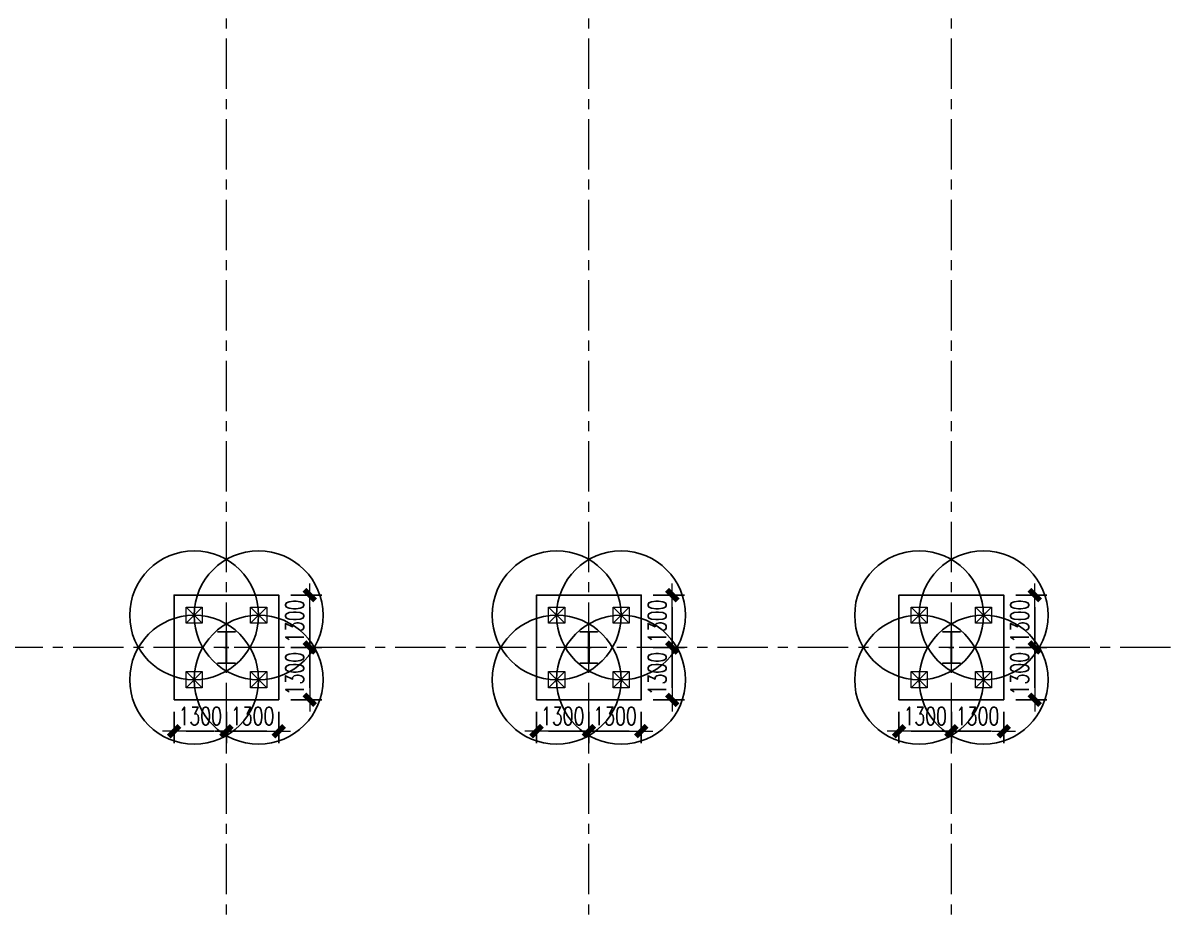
# Model space of a CAD drawing. Extents: x -1201378 to 2367219, y -619313 to 244905.
# Drawn here: x -124811 to -96376, y -243770 to -221788 of the extents above; entities that cross this region are included whole.
import ezdxf

# ---------------------------------------------------------------- set-up
doc = ezdxf.new("R2010")
doc.units = 0
doc.header["$LTSCALE"] = 1000
doc.linetypes.add('CENTER', pattern=[2, 1.25, -0.25, 0.25, -0.25])
doc.layers.get('0').update_dxf_attribs({"linetype": 'CONTINUOUS'})
doc.layers.get('Defpoints').update_dxf_attribs({"linetype": 'CONTINUOUS'})
for name, color, linetype in [('A-WINDOW', 140, 'CONTINUOUS'), ('S-DOTE1', 140, 'CENTER'), ('S-HATCH1-W', 252, 'CONTINUOUS')]:
    doc.layers.add(name, color=color, linetype=linetype)
for name, color, linetype, lineweight in [('S-axis', 111, 'CONTINUOUS', 0), ('S-col', 2, 'CONTINUOUS', 0), ('S-dim', 81, 'CONTINUOUS', 0), ('S-dote', 5, 'CENTER', 0), ('S-zhuang', 1, 'CONTINUOUS', 0)]:
    doc.layers.add(name, color=color, linetype=linetype, lineweight=lineweight)
doc.styles.add('SS1', font='tj-romans1.shx', dxfattribs={"width": 0.7, "bigfont": 'tj-hztxt1.shx'})
doc.dimstyles.new('S-150-ARCHI', dxfattribs={"dimscale": 150, "dimtxt": 3, "dimasz": 2, "dimexe": 2, "dimexo": 2, "dimgap": 1, "dimtad": 1, "dimdec": 0, "dimzin": 0, "dimdsep": 46, "dimtxsty": 'SS1', "dimblk1": 'TT', "dimblk2": 'TT', "dimsah": 1, "dimcen": 1, "dimclrd": 256, "dimclre": 256, "dimclrt": 256, "dimadec": 0, "dimazin": 0, "dimtfac": 1, "dimtdec": 0, "dimtix": 1, "dimtmove": 2, "dimatfit": 0, "dimldrblk": 'TT', "dimfxl": 2, "dimtolj": 1, "dimtzin": 0, "dimarcsym": 0})

# ---------------------------------------------------------------- blocks, each defined once
blk = doc.blocks.new('w42343243')
at = {"layer": 'S-col'}
blk.add_lwpolyline([(-165069, 621020), (-164639, 621020), (-164639, 621002), (-164848, 621002), (-164848, 620238), (-164639, 620238), (-164639, 620220), (-165069, 620220), (-165069, 620238), (-164860, 620238), (-164860, 621002), (-165069, 621002)], close=True, dxfattribs=at)
blk = doc.blocks.new('42343')
at = {"layer": 'A-WINDOW'}
for p in [(0, -53750), (9000, -53750), (18000, -53750)]:
    blk.add_blockref('w42343243', p, dxfattribs=at)
blk = doc.blocks.new('3#轴网')
at = {"layer": 'S-dote'}
for p, q in [((-119758.5, -363428.2), (-119758.5, -277944.2)), ((-110758.5, -363428.2), (-110758.5, -277944.2)), ((-101758.5, -363428.2), (-101758.5, -277944.2)), ((-78316.2, -337298.2), (-273210.6, -337298.2))]:
    blk.add_line(p, q, dxfattribs=at)
blk = doc.blocks.new('S-ZHUANG-400')
at = {"layer": 'S-zhuang'}
for p, q in [((200, -200), (-200, 200)), ((-200, -200), (200, 200))]:
    blk.add_line(p, q, dxfattribs=at)
blk.add_lwpolyline([(-200, 200), (200, 200), (200, -200), (-200, -200)], close=True, dxfattribs=at)
blk = doc.blocks.new('CT4')
at = {"layer": 'Defpoints'}
for centre in [(-100831, -168442), (-99231, -168442), (-100831, -170042), (-99231, -170042)]:
    blk.add_circle(centre, 1600, dxfattribs=at)
at = {"layer": 'S-DOTE1', "ltscale": 0.25}
for p, q in [((-100031, -169182), (-100031, -169302)), ((-99971, -169242), (-100091, -169242))]:
    blk.add_line(p, q, dxfattribs=at)
at = {"layer": 'S-HATCH1-W'}
blk.add_lwpolyline([(-101331, -170542), (-101331, -167942), (-98731, -167942), (-98731, -170542)], close=True, dxfattribs=at)
at = {"layer": 'S-zhuang', "rotation": 90.00000000000001}
for p in [(-100831, -168442), (-99231, -168442), (-100831, -170042), (-99231, -170042)]:
    blk.add_blockref('S-ZHUANG-400', p, dxfattribs=at)
blk = doc.blocks.new('TT')
blk.add_line((-0.969, 0), (0.969, 0))
at = {"const_width": 0.45}
blk.add_lwpolyline([(-0.442, -0.442), (0.442, 0.442)], dxfattribs=at)
blk = doc.blocks.new('*D1345')
at = {"layer": 'Defpoints', "color": 0, "transparency": 16777216}
for p in [(-121058, -238598), (-119758, -238598), (-119758, -239377)]:
    blk.add_point(p, dxfattribs=at)
at = {"layer": 'S-dim', "lineweight": -2, "transparency": 16777216}
for p, q in [((-121058, -238898), (-121058, -239677)), ((-119758, -238898), (-119758, -239677)), ((-120758, -239377), (-120058, -239377))]:
    blk.add_line(p, q, dxfattribs=at)
at = {"layer": 'S-dim', "lineweight": -2, "transparency": 16777216, "xscale": 300, "yscale": 300, "zscale": 300, "rotation": 180}
blk.add_blockref('TT', (-121058, -239377), dxfattribs=at)
at = {"layer": 'S-dim', "lineweight": -2, "transparency": 16777216, "xscale": 300, "yscale": 300, "zscale": 300}
blk.add_blockref('TT', (-119758, -239377), dxfattribs=at)
at = {"layer": 'S-dim', "transparency": 16777216, "insert": (-120408, -239002), "char_height": 450, "attachment_point": 5, "style": 'SS1'}
blk.add_mtext('\\A1;1300', dxfattribs=at)
blk = doc.blocks.new('*D1346')
at = {"layer": 'Defpoints', "color": 0, "transparency": 16777216}
for p in [(-119758, -238598), (-118458, -238598), (-118458, -239377)]:
    blk.add_point(p, dxfattribs=at)
at = {"layer": 'S-dim', "lineweight": -2, "transparency": 16777216}
for p, q in [((-119758, -238898), (-119758, -239677)), ((-118458, -238898), (-118458, -239677)), ((-119458, -239377), (-118758, -239377))]:
    blk.add_line(p, q, dxfattribs=at)
at = {"layer": 'S-dim', "lineweight": -2, "transparency": 16777216, "xscale": 300, "yscale": 300, "zscale": 300, "rotation": 180}
blk.add_blockref('TT', (-119758, -239377), dxfattribs=at)
at = {"layer": 'S-dim', "lineweight": -2, "transparency": 16777216, "xscale": 300, "yscale": 300, "zscale": 300}
blk.add_blockref('TT', (-118458, -239377), dxfattribs=at)
at = {"layer": 'S-dim', "transparency": 16777216, "insert": (-119108, -239002), "char_height": 450, "attachment_point": 5, "style": 'SS1'}
blk.add_mtext('\\A1;1300', dxfattribs=at)
blk = doc.blocks.new('*D1347')
at = {"layer": 'Defpoints', "color": 0, "transparency": 16777216}
for p in [(-118458, -237298), (-117687, -237298), (-118458, -238598)]:
    blk.add_point(p, dxfattribs=at)
at = {"layer": 'S-dim', "lineweight": -2, "transparency": 16777216}
for p, q in [((-118158, -237298), (-117387, -237298)), ((-117687, -238298), (-117687, -237598)), ((-118158, -238598), (-117387, -238598))]:
    blk.add_line(p, q, dxfattribs=at)
at = {"layer": 'S-dim', "lineweight": -2, "transparency": 16777216, "xscale": 300, "yscale": 300, "zscale": 300}
for p, rotation in [((-117687, -237298), 90), ((-117687, -238598), 270)]:
    blk.add_blockref('TT', p, dxfattribs=dict(at, rotation=rotation))
at = {"layer": 'S-dim', "transparency": 16777216, "insert": (-118062, -237948), "char_height": 450, "attachment_point": 5, "rotation": 90, "style": 'SS1'}
blk.add_mtext('\\A1;1300', dxfattribs=at)
blk = doc.blocks.new('*D1348')
at = {"layer": 'Defpoints', "color": 0, "transparency": 16777216}
for p in [(-118458, -235998), (-117687, -235998), (-118458, -237298)]:
    blk.add_point(p, dxfattribs=at)
at = {"layer": 'S-dim', "lineweight": -2, "transparency": 16777216}
for p, q in [((-118158, -235998), (-117387, -235998)), ((-117687, -236998), (-117687, -236298)), ((-118158, -237298), (-117387, -237298))]:
    blk.add_line(p, q, dxfattribs=at)
at = {"layer": 'S-dim', "lineweight": -2, "transparency": 16777216, "xscale": 300, "yscale": 300, "zscale": 300}
for p, rotation in [((-117687, -235998), 90), ((-117687, -237298), 270)]:
    blk.add_blockref('TT', p, dxfattribs=dict(at, rotation=rotation))
at = {"layer": 'S-dim', "transparency": 16777216, "insert": (-118062, -236648), "char_height": 450, "attachment_point": 5, "rotation": 90, "style": 'SS1'}
blk.add_mtext('\\A1;1300', dxfattribs=at)
blk = doc.blocks.new('*D1349')
at = {"layer": 'Defpoints', "color": 0, "transparency": 16777216}
for p in [(-112058, -238598), (-110758, -238598), (-110758, -239377)]:
    blk.add_point(p, dxfattribs=at)
at = {"layer": 'S-dim', "lineweight": -2, "transparency": 16777216}
for p, q in [((-112058, -238898), (-112058, -239677)), ((-110758, -238898), (-110758, -239677)), ((-111758, -239377), (-111058, -239377))]:
    blk.add_line(p, q, dxfattribs=at)
at = {"layer": 'S-dim', "lineweight": -2, "transparency": 16777216, "xscale": 300, "yscale": 300, "zscale": 300, "rotation": 180}
blk.add_blockref('TT', (-112058, -239377), dxfattribs=at)
at = {"layer": 'S-dim', "lineweight": -2, "transparency": 16777216, "xscale": 300, "yscale": 300, "zscale": 300}
blk.add_blockref('TT', (-110758, -239377), dxfattribs=at)
at = {"layer": 'S-dim', "transparency": 16777216, "insert": (-111408, -239002), "char_height": 450, "attachment_point": 5, "style": 'SS1'}
blk.add_mtext('\\A1;1300', dxfattribs=at)
blk = doc.blocks.new('*D1350')
at = {"layer": 'Defpoints', "color": 0, "transparency": 16777216}
for p in [(-110758, -238598), (-109458, -238598), (-109458, -239377)]:
    blk.add_point(p, dxfattribs=at)
at = {"layer": 'S-dim', "lineweight": -2, "transparency": 16777216}
for p, q in [((-110758, -238898), (-110758, -239677)), ((-109458, -238898), (-109458, -239677)), ((-110458, -239377), (-109758, -239377))]:
    blk.add_line(p, q, dxfattribs=at)
at = {"layer": 'S-dim', "lineweight": -2, "transparency": 16777216, "xscale": 300, "yscale": 300, "zscale": 300, "rotation": 180}
blk.add_blockref('TT', (-110758, -239377), dxfattribs=at)
at = {"layer": 'S-dim', "lineweight": -2, "transparency": 16777216, "xscale": 300, "yscale": 300, "zscale": 300}
blk.add_blockref('TT', (-109458, -239377), dxfattribs=at)
at = {"layer": 'S-dim', "transparency": 16777216, "insert": (-110108, -239002), "char_height": 450, "attachment_point": 5, "style": 'SS1'}
blk.add_mtext('\\A1;1300', dxfattribs=at)
blk = doc.blocks.new('*D1351')
at = {"layer": 'Defpoints', "color": 0, "transparency": 16777216}
for p in [(-109458, -237298), (-108687, -237298), (-109458, -238598)]:
    blk.add_point(p, dxfattribs=at)
at = {"layer": 'S-dim', "lineweight": -2, "transparency": 16777216}
for p, q in [((-109158, -237298), (-108387, -237298)), ((-108687, -238298), (-108687, -237598)), ((-109158, -238598), (-108387, -238598))]:
    blk.add_line(p, q, dxfattribs=at)
at = {"layer": 'S-dim', "lineweight": -2, "transparency": 16777216, "xscale": 300, "yscale": 300, "zscale": 300}
for p, rotation in [((-108687, -237298), 90), ((-108687, -238598), 270)]:
    blk.add_blockref('TT', p, dxfattribs=dict(at, rotation=rotation))
at = {"layer": 'S-dim', "transparency": 16777216, "insert": (-109062, -237948), "char_height": 450, "attachment_point": 5, "rotation": 90, "style": 'SS1'}
blk.add_mtext('\\A1;1300', dxfattribs=at)
blk = doc.blocks.new('*D1352')
at = {"layer": 'Defpoints', "color": 0, "transparency": 16777216}
for p in [(-109458, -235998), (-108687, -235998), (-109458, -237298)]:
    blk.add_point(p, dxfattribs=at)
at = {"layer": 'S-dim', "lineweight": -2, "transparency": 16777216}
for p, q in [((-109158, -235998), (-108387, -235998)), ((-108687, -236998), (-108687, -236298)), ((-109158, -237298), (-108387, -237298))]:
    blk.add_line(p, q, dxfattribs=at)
at = {"layer": 'S-dim', "lineweight": -2, "transparency": 16777216, "xscale": 300, "yscale": 300, "zscale": 300}
for p, rotation in [((-108687, -235998), 90), ((-108687, -237298), 270)]:
    blk.add_blockref('TT', p, dxfattribs=dict(at, rotation=rotation))
at = {"layer": 'S-dim', "transparency": 16777216, "insert": (-109062, -236648), "char_height": 450, "attachment_point": 5, "rotation": 90, "style": 'SS1'}
blk.add_mtext('\\A1;1300', dxfattribs=at)
blk = doc.blocks.new('*D1353')
at = {"layer": 'Defpoints', "color": 0, "transparency": 16777216}
for p in [(-103058, -238598), (-101758, -238598), (-101758, -239377)]:
    blk.add_point(p, dxfattribs=at)
at = {"layer": 'S-dim', "lineweight": -2, "transparency": 16777216}
for p, q in [((-103058, -238898), (-103058, -239677)), ((-101758, -238898), (-101758, -239677)), ((-102758, -239377), (-102058, -239377))]:
    blk.add_line(p, q, dxfattribs=at)
at = {"layer": 'S-dim', "lineweight": -2, "transparency": 16777216, "xscale": 300, "yscale": 300, "zscale": 300, "rotation": 180}
blk.add_blockref('TT', (-103058, -239377), dxfattribs=at)
at = {"layer": 'S-dim', "lineweight": -2, "transparency": 16777216, "xscale": 300, "yscale": 300, "zscale": 300}
blk.add_blockref('TT', (-101758, -239377), dxfattribs=at)
at = {"layer": 'S-dim', "transparency": 16777216, "insert": (-102408, -239002), "char_height": 450, "attachment_point": 5, "style": 'SS1'}
blk.add_mtext('\\A1;1300', dxfattribs=at)
blk = doc.blocks.new('*D1354')
at = {"layer": 'Defpoints', "color": 0, "transparency": 16777216}
for p in [(-101758, -238598), (-100458, -238598), (-100458, -239377)]:
    blk.add_point(p, dxfattribs=at)
at = {"layer": 'S-dim', "lineweight": -2, "transparency": 16777216}
for p, q in [((-101758, -238898), (-101758, -239677)), ((-100458, -238898), (-100458, -239677)), ((-101458, -239377), (-100758, -239377))]:
    blk.add_line(p, q, dxfattribs=at)
at = {"layer": 'S-dim', "lineweight": -2, "transparency": 16777216, "xscale": 300, "yscale": 300, "zscale": 300, "rotation": 180}
blk.add_blockref('TT', (-101758, -239377), dxfattribs=at)
at = {"layer": 'S-dim', "lineweight": -2, "transparency": 16777216, "xscale": 300, "yscale": 300, "zscale": 300}
blk.add_blockref('TT', (-100458, -239377), dxfattribs=at)
at = {"layer": 'S-dim', "transparency": 16777216, "insert": (-101108, -239002), "char_height": 450, "attachment_point": 5, "style": 'SS1'}
blk.add_mtext('\\A1;1300', dxfattribs=at)
blk = doc.blocks.new('*D1355')
at = {"layer": 'Defpoints', "color": 0, "transparency": 16777216}
for p in [(-100458, -237298), (-99687, -237298), (-100458, -238598)]:
    blk.add_point(p, dxfattribs=at)
at = {"layer": 'S-dim', "lineweight": -2, "transparency": 16777216}
for p, q in [((-100158, -237298), (-99387, -237298)), ((-99687, -238298), (-99687, -237598)), ((-100158, -238598), (-99387, -238598))]:
    blk.add_line(p, q, dxfattribs=at)
at = {"layer": 'S-dim', "lineweight": -2, "transparency": 16777216, "xscale": 300, "yscale": 300, "zscale": 300}
for p, rotation in [((-99687, -237298), 90), ((-99687, -238598), 270)]:
    blk.add_blockref('TT', p, dxfattribs=dict(at, rotation=rotation))
at = {"layer": 'S-dim', "transparency": 16777216, "insert": (-100062, -237948), "char_height": 450, "attachment_point": 5, "rotation": 90, "style": 'SS1'}
blk.add_mtext('\\A1;1300', dxfattribs=at)
blk = doc.blocks.new('*D1356')
at = {"layer": 'Defpoints', "color": 0, "transparency": 16777216}
for p in [(-100458, -235998), (-99687, -235998), (-100458, -237298)]:
    blk.add_point(p, dxfattribs=at)
at = {"layer": 'S-dim', "lineweight": -2, "transparency": 16777216}
for p, q in [((-100158, -235998), (-99387, -235998)), ((-99687, -236998), (-99687, -236298)), ((-100158, -237298), (-99387, -237298))]:
    blk.add_line(p, q, dxfattribs=at)
at = {"layer": 'S-dim', "lineweight": -2, "transparency": 16777216, "xscale": 300, "yscale": 300, "zscale": 300}
for p, rotation in [((-99687, -235998), 90), ((-99687, -237298), 270)]:
    blk.add_blockref('TT', p, dxfattribs=dict(at, rotation=rotation))
at = {"layer": 'S-dim', "transparency": 16777216, "insert": (-100062, -236648), "char_height": 450, "attachment_point": 5, "rotation": 90, "style": 'SS1'}
blk.add_mtext('\\A1;1300', dxfattribs=at)

msp = doc.modelspace()

# ---------------------------------------------------------------- block references
at = {"layer": 'S-axis'}
msp.add_blockref('3#轴网', (0, 100000), dxfattribs=at)
at = {"layer": 'S-col'}
msp.add_blockref('42343', (45095.7, -804168.2), dxfattribs=at)
at = {"layer": 'S-zhuang'}
for p in [(-19727.3, -68056.2), (-10727.3, -68056.2), (-1727.3, -68056.2)]:
    msp.add_blockref('CT4', p, dxfattribs=at)

# ---------------------------------------------------------------- dimensions: what is measured, and where the dimension line sits
at = {"layer": 'S-dim'}
for base, p1, p2, picture, middle in [((-117686.9, -235998.2), (-118458.5, -237298.2), (-118458.5, -235998.2), '*D1348', (-118061.9, -236648.2)), ((-108686.9, -235998.2), (-109458.5, -237298.2), (-109458.5, -235998.2), '*D1352', (-109061.9, -236648.2)), ((-99686.9, -235998.2), (-100458.5, -237298.2), (-100458.5, -235998.2), '*D1356', (-100061.9, -236648.2)), ((-117686.9, -237298.2), (-118458.5, -238598.2), (-118458.5, -237298.2), '*D1347', (-118061.9, -237948.2)), ((-108686.9, -237298.2), (-109458.5, -238598.2), (-109458.5, -237298.2), '*D1351', (-109061.9, -237948.2)), ((-99686.9, -237298.2), (-100458.5, -238598.2), (-100458.5, -237298.2), '*D1355', (-100061.9, -237948.2))]:
    dim = msp.add_linear_dim(base=base, p1=p1, p2=p2, angle=90, dimstyle='S-150-ARCHI', dxfattribs=at)
    dim.commit()
    dim.dimension.update_dxf_attribs({"geometry": picture, "text_midpoint": middle})
for base, p1, p2, picture, middle in [((-119758.5, -239376.8), (-121058.5, -238598.2), (-119758.5, -238598.2), '*D1345', (-120408.5, -239001.8)), ((-118458.5, -239376.8), (-119758.5, -238598.2), (-118458.5, -238598.2), '*D1346', (-119108.5, -239001.8)), ((-110758.5, -239376.8), (-112058.5, -238598.2), (-110758.5, -238598.2), '*D1349', (-111408.5, -239001.8)), ((-109458.5, -239376.8), (-110758.5, -238598.2), (-109458.5, -238598.2), '*D1350', (-110108.5, -239001.8)), ((-101758.5, -239376.8), (-103058.5, -238598.2), (-101758.5, -238598.2), '*D1353', (-102408.5, -239001.8)), ((-100458.5, -239376.8), (-101758.5, -238598.2), (-100458.5, -238598.2), '*D1354', (-101108.5, -239001.8))]:
    dim = msp.add_linear_dim(base=base, p1=p1, p2=p2, dimstyle='S-150-ARCHI', dxfattribs=at)
    dim.commit()
    dim.dimension.update_dxf_attribs({"geometry": picture, "text_midpoint": middle})

doc.saveas('drawing.dxf')
